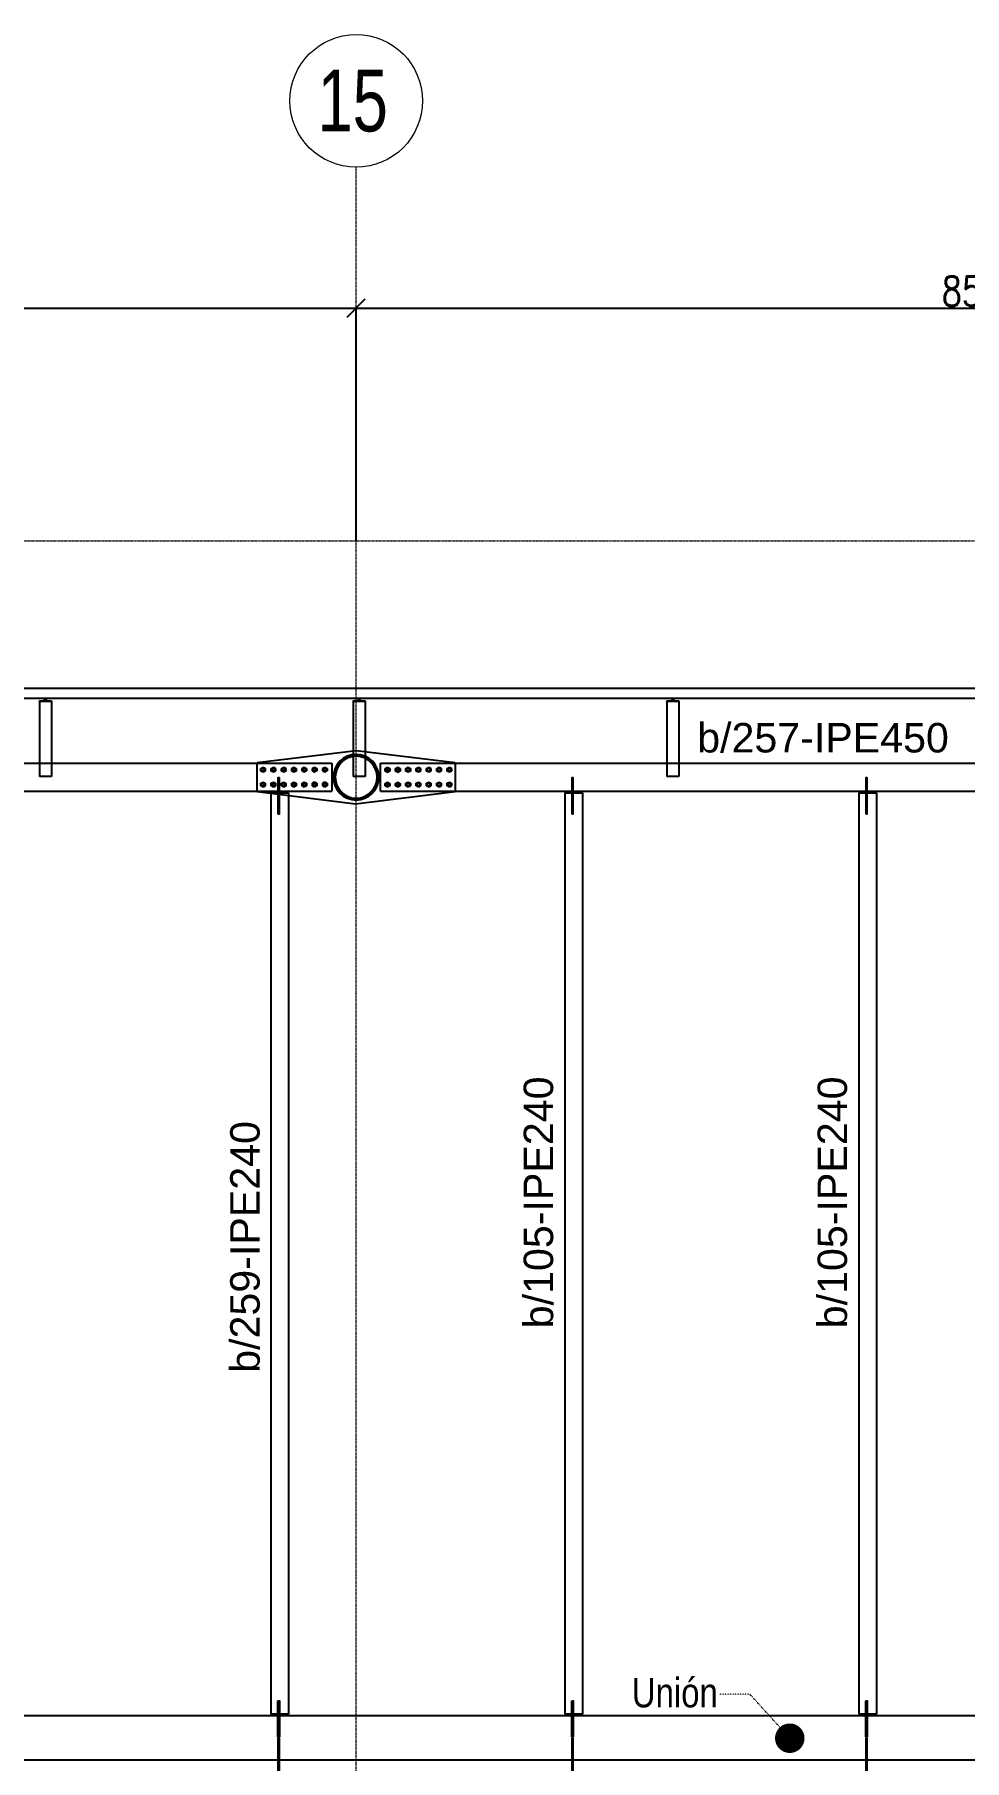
# Model space of a CAD drawing. Header units: millimetres. Extents: x -999 to 93225, y -17477 to 29086.
# Drawn here: x 78708 to 85022, y 17375 to 29086 of the extents above; entities that cross this region are included whole.
import ezdxf
from ezdxf.enums import TextEntityAlignment as Align

# ---------------------------------------------------------------- set-up
doc = ezdxf.new("R2010")
doc.units = ezdxf.units.MM
doc.header["$LTSCALE"] = 0.4
doc.linetypes.add('Dot', pattern=[0.714375, 0, -0.714375])
doc.linetypes.add('Grid Line', pattern=[3.33375, 1.905, -0.47625, 0.47625, -0.47625])
doc.layers.get('0').update_dxf_attribs({"color": 255})
for name, color, linetype, lineweight in [('0-3', 250, 'Continuous', 5), ('E_COLUMNAS-1', 1, 'Continuous', 25), ('E_COLUMNAS-3', 1, 'Continuous', 35), ('E_EJES', 8, 'Continuous', 9), ('E_EJES-1', 8, 'Grid Line', 9), ('E_TEXTO', 3, 'Continuous', 9), ('E_TEXTO-1', 3, 'Dot', 9), ('E_VIGAS-1', 254, 'Continuous', 25), ('E_VIGAS-2', 8, 'Continuous', 25), ('S-COLS-HDLN-1', 52, 'Continuous', 9)]:
    doc.layers.add(name, color=color, linetype=linetype, lineweight=lineweight)
doc.layers.add('COTAS', color=8, linetype='Continuous')
doc.layers.add('P_PLATINA', color=6, linetype='Continuous')
doc.styles.add('CNI_COTAS', font='romans.shx', dxfattribs={"width": 0.8})
doc.styles.add('CX', font='ARIALUNI.ttf', dxfattribs={"width": 0.8, "height": 300})
doc.styles.add('Swis721 LtCn BT', font='swisscl.ttf', dxfattribs={"height": 0.42})
doc.styles.add('VERDANA', font='arial.ttf')
doc.dimstyles.new('1.5', dxfattribs={"dimscale": 0, "dimtxt": 200, "dimasz": 120, "dimexe": 4, "dimexo": 4, "dimgap": 15, "dimtad": 1, "dimdec": 0, "dimzin": 4, "dimdsep": 46, "dimtxsty": 'CNI_COTAS', "dimblk": 'OBLIQUE', "dimcen": -0.09, "dimclrd": 256, "dimclrt": 3, "dimadec": 0, "dimazin": 0, "dimtfac": 1, "dimtdec": 0, "dimtmove": 2, "dimatfit": 0, "dimldrblk": 'OBLIQUE', "dimfxl": 0.05, "dimtolj": 1, "dimtzin": 0, "dimarcsym": 0})

# ---------------------------------------------------------------- blocks, each defined once
blk = doc.blocks.new('EST_SFM_VIGA-METALICA-SECCION-C - EST_SFM_VIGA-METALICA-UPN160-1505289-_10_00m_N_E_-NIVEL-3 DOC')
at = {"layer": 'E_VIGAS-1'}
for p, q in [((44.822, 0.018), (-44.831, 0.018)), ((-44.831, -0.047), (44.822, -0.047))]:
    blk.add_line(p, q, dxfattribs=at)
blk = doc.blocks.new('DCTIB_CNI_EST_MOD-1A-FAC_0001_rvt-2-_10_00m_N_E_-NIVEL-3 DOC')
at = {"layer": 'E_VIGAS-1'}
for p, q in [((-8.313, 165.076), (-8.313, 165.077)), ((-8.313, 165.077), (-8.285, 165.077)), ((-8.313, 165.076), (-8.231, 165.076)), ((-8.231, 165.076), (-8.313, 165.076)), ((-8.313, 165.076), (-8.313, 164.564)), ((-8.275, 165.082), (-8.275, 165.096)), ((-8.275, 165.077), (-8.275, 165.082)), ((-8.27, 165.096), (-8.27, 165.082)), ((-8.27, 165.082), (-8.27, 165.077)), ((-8.259, 165.077), (-8.231, 165.077)), ((-8.231, 165.077), (-8.231, 165.076)), ((-8.231, 165.076), (-8.231, 164.564)), ((-6.183, 165.076), (-6.183, 165.077)), ((-6.183, 165.077), (-6.155, 165.077)), ((-6.183, 165.076), (-6.101, 165.076)), ((-6.101, 165.076), (-6.183, 165.076)), ((-6.183, 165.076), (-6.183, 164.564)), ((-6.145, 165.082), (-6.145, 165.096)), ((-6.145, 165.077), (-6.145, 165.082)), ((-6.14, 165.096), (-6.14, 165.082)), ((-6.14, 165.082), (-6.14, 165.077)), ((-6.129, 165.077), (-6.101, 165.077)), ((-6.101, 165.077), (-6.101, 165.076)), ((-6.101, 165.076), (-6.101, 164.564)), ((-4.053, 165.076), (-4.053, 165.077)), ((-4.053, 165.077), (-4.025, 165.077)), ((-4.053, 165.076), (-3.971, 165.076)), ((-3.971, 165.076), (-4.053, 165.076)), ((-4.053, 165.076), (-4.053, 164.564)), ((-4.015, 165.082), (-4.015, 165.096)), ((-4.015, 165.077), (-4.015, 165.082)), ((-4.01, 165.096), (-4.01, 165.082)), ((-4.01, 165.082), (-4.01, 165.077)), ((-3.999, 165.077), (-3.971, 165.077)), ((-3.971, 165.077), (-3.971, 165.076)), ((-3.971, 165.076), (-3.971, 164.564)), ((-8.231, 164.564), (-8.313, 164.564)), ((-6.101, 164.564), (-6.183, 164.564)), ((-3.971, 164.564), (-4.053, 164.564))]:
    blk.add_line(p, q, dxfattribs=at)
for points, knots in [([(-8.285, 165.077), (-8.284, 165.077), (-8.283, 165.077), (-8.28, 165.077), (-8.278, 165.078), (-8.276, 165.078), (-8.275, 165.08), (-8.275, 165.081), (-8.275, 165.082)], [0, 0, 0, 0, 0.142857, 0.285714, 0.428571, 0.571429, 0.785714, 1, 1, 1, 1]), ([(-8.275, 165.082), (-8.275, 165.081), (-8.275, 165.08), (-8.277, 165.078), (-8.278, 165.078), (-8.28, 165.077), (-8.281, 165.077), (-8.282, 165.077), (-8.284, 165.077), (-8.285, 165.077)], [0, 0, 0, 0, 0.285714, 0.428571, 0.571429, 0.678571, 0.732143, 0.785714, 1, 1, 1, 1]), ([(-8.259, 165.077), (-8.26, 165.077), (-8.261, 165.077), (-8.264, 165.077), (-8.266, 165.078), (-8.268, 165.078), (-8.269, 165.08), (-8.27, 165.081), (-8.27, 165.082)], [0, 0, 0, 0, 0.142857, 0.285714, 0.428571, 0.571429, 0.785714, 1, 1, 1, 1]), ([(-8.27, 165.082), (-8.27, 165.081), (-8.269, 165.08), (-8.268, 165.078), (-8.266, 165.078), (-8.265, 165.077), (-8.264, 165.077), (-8.262, 165.077), (-8.26, 165.077), (-8.259, 165.077)], [0, 0, 0, 0, 0.285714, 0.428571, 0.571429, 0.678571, 0.732143, 0.785714, 1, 1, 1, 1]), ([(-6.155, 165.077), (-6.154, 165.077), (-6.153, 165.077), (-6.15, 165.077), (-6.148, 165.078), (-6.146, 165.078), (-6.145, 165.08), (-6.145, 165.081), (-6.145, 165.082)], [0, 0, 0, 0, 0.142857, 0.285714, 0.428571, 0.571429, 0.785714, 1, 1, 1, 1]), ([(-6.145, 165.082), (-6.145, 165.081), (-6.145, 165.08), (-6.147, 165.078), (-6.148, 165.078), (-6.15, 165.077), (-6.151, 165.077), (-6.152, 165.077), (-6.154, 165.077), (-6.155, 165.077)], [0, 0, 0, 0, 0.285714, 0.428571, 0.571429, 0.678571, 0.732143, 0.785714, 1, 1, 1, 1]), ([(-6.129, 165.077), (-6.13, 165.077), (-6.131, 165.077), (-6.134, 165.077), (-6.136, 165.078), (-6.138, 165.078), (-6.139, 165.08), (-6.14, 165.081), (-6.14, 165.082)], [0, 0, 0, 0, 0.142857, 0.285714, 0.428571, 0.571429, 0.785714, 1, 1, 1, 1]), ([(-6.14, 165.082), (-6.14, 165.081), (-6.139, 165.08), (-6.138, 165.078), (-6.136, 165.078), (-6.135, 165.077), (-6.134, 165.077), (-6.132, 165.077), (-6.13, 165.077), (-6.129, 165.077)], [0, 0, 0, 0, 0.285714, 0.428571, 0.571429, 0.678571, 0.732143, 0.785714, 1, 1, 1, 1]), ([(-4.025, 165.077), (-4.024, 165.077), (-4.023, 165.077), (-4.02, 165.077), (-4.018, 165.078), (-4.016, 165.078), (-4.015, 165.08), (-4.015, 165.081), (-4.015, 165.082)], [0, 0, 0, 0, 0.142857, 0.285714, 0.428571, 0.571429, 0.785714, 1, 1, 1, 1]), ([(-4.015, 165.082), (-4.015, 165.081), (-4.015, 165.08), (-4.017, 165.078), (-4.018, 165.078), (-4.02, 165.077), (-4.021, 165.077), (-4.022, 165.077), (-4.024, 165.077), (-4.025, 165.077)], [0, 0, 0, 0, 0.285714, 0.428571, 0.571429, 0.678571, 0.732143, 0.785714, 1, 1, 1, 1]), ([(-3.999, 165.077), (-4, 165.077), (-4.001, 165.077), (-4.004, 165.077), (-4.006, 165.078), (-4.008, 165.078), (-4.009, 165.08), (-4.01, 165.081), (-4.01, 165.082)], [0, 0, 0, 0, 0.142857, 0.285714, 0.428571, 0.571429, 0.785714, 1, 1, 1, 1]), ([(-4.01, 165.082), (-4.01, 165.081), (-4.009, 165.08), (-4.008, 165.078), (-4.006, 165.078), (-4.005, 165.077), (-4.004, 165.077), (-4.002, 165.077), (-4, 165.077), (-3.999, 165.077)], [0, 0, 0, 0, 0.285714, 0.428571, 0.571429, 0.678571, 0.732143, 0.785714, 1, 1, 1, 1])]:
    blk.add_open_spline(points, degree=3, knots=knots, dxfattribs=at)
blk.add_blockref('EST_SFM_VIGA-METALICA-SECCION-C - EST_SFM_VIGA-METALICA-UPN160-1505289-_10_00m_N_E_-NIVEL-3 DOC', (-41.042, 165.143), dxfattribs=at)
blk = doc.blocks.new('EST_SFM_VIGA-METALICA-SECCION-I - EST_SFM_VIGA-METALICA_IPE450-2792644-_10_00m_N_E_-NIVEL-3 DOC')
at = {"layer": 'E_VIGAS-2'}
for p, q in [((-4.0849, -0.095), (-4.0849, 0.095)), ((-4.0849, 0.095), (4.0341, 0.095)), ((4.0341, 0.095), (4.0341, -0.095)), ((-4.0849, -0.095), (4.0341, -0.095))]:
    blk.add_line(p, q, dxfattribs=at)
blk = doc.blocks.new('EST_SFM_VIGA-METALICA-SECCION-H - EST_SFM_VIGA-METALICA_HEA450-2791450-_10_00m_N_E_-NIVEL-3 DOC')
at = {"layer": 'E_VIGAS-2'}
for p, q in [((-4.634, -0.15), (-4.634, 0.15)), ((-4.634, 0.15), (4.634, 0.15)), ((4.634, 0.15), (4.634, -0.15)), ((-4.634, -0.15), (4.634, -0.15))]:
    blk.add_line(p, q, dxfattribs=at)
blk = doc.blocks.new('EST_SCM_COLUMNA-METALICA-SECCION-CIRCULAR - EST_SCM_COLUMNA-TUBULAR-CIRCULAR_PTEØ_12__e_10_3mm-V46-_10_00m_N_E_-NIVEL-3 DOC')
at = {"layer": 'S-COLS-HDLN-1'}
h = blk.add_hatch(dxfattribs=at)
h.set_pattern_fill('FP_15', color=256, style=0, pattern_type=2)
h.set_pattern_definition([(45, (-164.559, -6.162), (-0.15909903, 0.15909903), [])])
h.paths.add_polyline_path([(-0.152, 0), (-0.146, -0.043), (-0.128, -0.082), (-0.095, -0.118), (-0.059, -0.14), (-0.02, -0.151), (0.022, -0.151), (0.063, -0.139), (0.1, -0.115), (0.131, -0.077), (0.147, -0.04), (0.152, 0), (0.144, 0.047), (0.128, 0.082), (0.095, 0.118), (0.059, 0.14), (0.02, 0.151), (-0.022, 0.151), (-0.063, 0.139), (-0.1, 0.115), (-0.131, 0.077), (-0.147, 0.04), (-0.151, 0.008)])
h.paths.add_polyline_path([(-0.142, 0), (-0.135, 0.043), (-0.12, 0.077), (-0.093, 0.107), (-0.059, 0.129), (-0.015, 0.141), (0.022, 0.14), (0.063, 0.127), (0.095, 0.105), (0.12, 0.077), (0.136, 0.04), (0.142, 0), (0.136, -0.04), (0.12, -0.077), (0.093, -0.107), (0.059, -0.129), (0.015, -0.141), (-0.02, -0.141), (-0.063, -0.127), (-0.095, -0.105), (-0.12, -0.077), (-0.136, -0.04), (-0.141, -0.005)])
at = {"layer": 'E_COLUMNAS-1'}
for radius, start, end in [(0.152, 360, 180), (0.142, 0, 180), (0.152, 180, 360), (0.142, 180, 0)]:
    blk.add_arc((0, 0), radius, start, end, dxfattribs=at)
blk = doc.blocks.new('Grid - CNI_NOMBRE EJES-372759-_10_00m_N_E_-NIVEL-3 DOC')
at = {"layer": 'E_EJES'}
blk.add_circle((0, 0), 0.003, dxfattribs=at)
blk = doc.blocks.new('Bolt-72574620-1935 - 1471')
at = {"color": 253, "linetype": 'Continuous'}
for p, q in [((89421, 30135), (89436, 30144)), ((89421, 30118), (89421, 30135)), ((89436, 30109), (89421, 30118)), ((89436, 30144), (89451, 30135)), ((89451, 30118), (89436, 30109)), ((89451, 30135), (89451, 30118)), ((89491, 30135), (89506, 30144)), ((89491, 30118), (89491, 30135)), ((89506, 30109), (89491, 30118)), ((89506, 30144), (89521, 30135)), ((89521, 30118), (89506, 30109)), ((89521, 30135), (89521, 30118)), ((89561, 30136), (89576, 30144)), ((89561, 30118), (89561, 30136)), ((89576, 30110), (89561, 30118)), ((89576, 30144), (89591, 30136)), ((89591, 30118), (89576, 30110)), ((89591, 30136), (89591, 30118)), ((89631, 30136), (89646, 30144)), ((89631, 30118), (89631, 30136)), ((89646, 30110), (89631, 30118)), ((89646, 30144), (89661, 30136)), ((89661, 30118), (89646, 30110)), ((89661, 30136), (89661, 30118)), ((89701, 30136), (89716, 30144)), ((89701, 30118), (89701, 30136)), ((89716, 30110), (89701, 30118)), ((89716, 30144), (89731, 30136)), ((89731, 30118), (89716, 30110)), ((89731, 30136), (89731, 30118)), ((89771, 30136), (89786, 30144)), ((89771, 30118), (89771, 30136)), ((89786, 30110), (89771, 30118)), ((89786, 30144), (89801, 30136)), ((89801, 30118), (89786, 30110)), ((89801, 30136), (89801, 30118)), ((89841, 30136), (89856, 30144)), ((89841, 30118), (89841, 30136)), ((89856, 30110), (89841, 30118)), ((89856, 30144), (89871, 30136)), ((89871, 30118), (89856, 30110)), ((89871, 30136), (89871, 30118)), ((89421, 30035), (89436, 30044)), ((89421, 30018), (89421, 30035)), ((89436, 30009), (89421, 30018)), ((89436, 30044), (89451, 30035)), ((89451, 30018), (89436, 30009)), ((89451, 30035), (89451, 30018)), ((89491, 30035), (89506, 30044)), ((89491, 30018), (89491, 30035)), ((89506, 30009), (89491, 30018)), ((89506, 30044), (89521, 30035)), ((89521, 30018), (89506, 30009)), ((89521, 30035), (89521, 30018)), ((89561, 30036), (89576, 30044)), ((89561, 30018), (89561, 30036)), ((89576, 30010), (89561, 30018)), ((89576, 30044), (89591, 30036)), ((89591, 30018), (89576, 30010)), ((89591, 30036), (89591, 30018)), ((89631, 30036), (89646, 30044)), ((89631, 30018), (89631, 30036)), ((89646, 30010), (89631, 30018)), ((89646, 30044), (89661, 30036)), ((89661, 30018), (89646, 30010)), ((89661, 30036), (89661, 30018)), ((89701, 30036), (89716, 30044)), ((89701, 30018), (89701, 30036)), ((89716, 30010), (89701, 30018)), ((89716, 30044), (89731, 30036)), ((89731, 30018), (89716, 30010)), ((89731, 30036), (89731, 30018)), ((89771, 30036), (89786, 30044)), ((89771, 30018), (89771, 30036)), ((89786, 30010), (89771, 30018)), ((89786, 30044), (89801, 30036)), ((89801, 30018), (89786, 30010)), ((89801, 30036), (89801, 30018)), ((89841, 30036), (89856, 30044)), ((89841, 30018), (89841, 30036)), ((89856, 30010), (89841, 30018)), ((89856, 30044), (89871, 30036)), ((89871, 30018), (89856, 30010)), ((89871, 30036), (89871, 30018))]:
    blk.add_line(p, q, dxfattribs=at)
for centre, radius, start, end in [((89436, 30127), 11.5, 18.0268, 198.0268), ((89436, 30127), 11.5, 198.0268, 18.0268), ((89436, 30127), 10, 90.0268, 270.0268), ((89436, 30127), 10, 270.0268, 90.0268), ((89506, 30127), 11.5, 18.0268, 198.0268), ((89506, 30127), 11.5, 198.0268, 18.0268), ((89506, 30127), 10, 90.0268, 270.0268), ((89506, 30127), 10, 270.0268, 90.0268), ((89576, 30127), 11.5, 18.0268, 198.0268), ((89576, 30127), 11.5, 198.0268, 18.0268), ((89576, 30127), 10, 90.0268, 270.0268), ((89576, 30127), 10, 270.0268, 90.0268), ((89646, 30127), 11.5, 18.0268, 198.0268), ((89646, 30127), 11.5, 198.0268, 18.0268), ((89646, 30127), 10, 90.0268, 270.0268), ((89646, 30127), 10, 270.0268, 90.0268), ((89716, 30127), 11.5, 18.0268, 198.0268), ((89716, 30127), 11.5, 198.0268, 18.0268), ((89716, 30127), 10, 90.0268, 270.0268), ((89716, 30127), 10, 270.0268, 90.0268), ((89786, 30127), 11.5, 18.0268, 198.0268), ((89786, 30127), 11.5, 198.0268, 18.0268), ((89786, 30127), 10, 90.0268, 270.0268), ((89786, 30127), 10, 270.0268, 90.0268), ((89856, 30127), 11.5, 18.0268, 198.0268), ((89856, 30127), 11.5, 198.0268, 18.0268), ((89856, 30127), 10, 90.0268, 270.0268), ((89856, 30127), 10, 270.0268, 90.0268), ((89436, 30027), 11.5, 18.0268, 198.0268), ((89436, 30027), 11.5, 198.0268, 18.0268), ((89436, 30027), 10, 90.0268, 270.0268), ((89436, 30027), 10, 270.0268, 90.0268), ((89506, 30027), 11.5, 18.0268, 198.0268), ((89506, 30027), 11.5, 198.0268, 18.0268), ((89506, 30027), 10, 90.0268, 270.0268), ((89506, 30027), 10, 270.0268, 90.0268), ((89576, 30027), 11.5, 18.0268, 198.0268), ((89576, 30027), 11.5, 198.0268, 18.0268), ((89576, 30027), 10, 90.0268, 270.0268), ((89576, 30027), 10, 270.0268, 90.0268), ((89646, 30027), 11.5, 18.0268, 198.0268), ((89646, 30027), 11.5, 198.0268, 18.0268), ((89646, 30027), 10, 90.0268, 270.0268), ((89646, 30027), 10, 270.0268, 90.0268), ((89716, 30027), 11.5, 18.0268, 198.0268), ((89716, 30027), 11.5, 198.0268, 18.0268), ((89716, 30027), 10, 90.0268, 270.0268), ((89716, 30027), 10, 270.0268, 90.0268), ((89786, 30027), 11.5, 18.0268, 198.0268), ((89786, 30027), 11.5, 198.0268, 18.0268), ((89786, 30027), 10, 90.0268, 270.0268), ((89786, 30027), 10, 270.0268, 90.0268), ((89856, 30027), 11.5, 18.0268, 198.0268), ((89856, 30027), 11.5, 198.0268, 18.0268), ((89856, 30027), 10, 90.0268, 270.0268), ((89856, 30027), 10, 270.0268, 90.0268)]:
    blk.add_arc(centre, radius, start, end, dxfattribs=at)
blk = doc.blocks.new('Part-72574620-1930 - 1471')
at = {"color": 253, "linetype": 'Continuous'}
for p, q in [((88551, 30177), (89223, 30259)), ((89223, 30259), (89896, 30177)), ((88551, 29977), (88551, 30177)), ((89896, 30177), (89896, 29977)), ((89219, 29894), (88551, 29977)), ((89896, 29977), (89219, 29894))]:
    blk.add_line(p, q, dxfattribs=at)
for start, end in [(78.75, 258.75), (258.75, 78.75)]:
    blk.add_arc((89223, 30077), 155, start, end, dxfattribs=at)
blk = doc.blocks.new('Bolt-72574620-1934 - 1471')
at = {"color": 253, "linetype": 'Continuous'}
for p, q in [((88576, 30136), (88591, 30144)), ((88576, 30118), (88576, 30136)), ((88591, 30110), (88576, 30118)), ((88591, 30144), (88606, 30136)), ((88606, 30118), (88591, 30110)), ((88606, 30136), (88606, 30118)), ((88646, 30136), (88661, 30144)), ((88646, 30118), (88646, 30136)), ((88661, 30110), (88646, 30118)), ((88661, 30144), (88676, 30136)), ((88676, 30118), (88661, 30110)), ((88676, 30136), (88676, 30118)), ((88716, 30136), (88731, 30144)), ((88716, 30118), (88716, 30136)), ((88731, 30110), (88716, 30118)), ((88731, 30144), (88746, 30136)), ((88746, 30118), (88731, 30110)), ((88746, 30136), (88746, 30118)), ((88786, 30136), (88801, 30144)), ((88786, 30118), (88786, 30136)), ((88801, 30110), (88786, 30118)), ((88801, 30144), (88816, 30136)), ((88816, 30118), (88801, 30110)), ((88816, 30136), (88816, 30118)), ((88856, 30136), (88871, 30144)), ((88856, 30119), (88856, 30136)), ((88871, 30110), (88856, 30119)), ((88871, 30144), (88886, 30136)), ((88886, 30119), (88871, 30110)), ((88886, 30136), (88886, 30119)), ((88926, 30136), (88941, 30145)), ((88926, 30119), (88926, 30136)), ((88941, 30110), (88926, 30119)), ((88941, 30145), (88956, 30136)), ((88956, 30119), (88941, 30110)), ((88956, 30136), (88956, 30119)), ((88996, 30136), (89011, 30145)), ((88996, 30119), (88996, 30136)), ((89011, 30110), (88996, 30119)), ((89011, 30145), (89026, 30136)), ((89026, 30119), (89011, 30110)), ((89026, 30136), (89026, 30119)), ((88576, 30036), (88591, 30044)), ((88576, 30018), (88576, 30036)), ((88591, 30010), (88576, 30018)), ((88591, 30044), (88606, 30036)), ((88606, 30018), (88591, 30010)), ((88606, 30036), (88606, 30018)), ((88646, 30036), (88661, 30044)), ((88646, 30018), (88646, 30036)), ((88661, 30010), (88646, 30018)), ((88661, 30044), (88676, 30036)), ((88676, 30018), (88661, 30010)), ((88676, 30036), (88676, 30018)), ((88716, 30036), (88731, 30044)), ((88716, 30018), (88716, 30036)), ((88731, 30010), (88716, 30018)), ((88731, 30044), (88746, 30036)), ((88746, 30018), (88731, 30010)), ((88746, 30036), (88746, 30018)), ((88786, 30036), (88801, 30044)), ((88786, 30018), (88786, 30036)), ((88801, 30010), (88786, 30018)), ((88801, 30044), (88816, 30036)), ((88816, 30018), (88801, 30010)), ((88816, 30036), (88816, 30018)), ((88856, 30036), (88871, 30044)), ((88856, 30019), (88856, 30036)), ((88871, 30010), (88856, 30019)), ((88871, 30044), (88886, 30036)), ((88886, 30019), (88871, 30010)), ((88886, 30036), (88886, 30019)), ((88926, 30036), (88941, 30045)), ((88926, 30019), (88926, 30036)), ((88941, 30010), (88926, 30019)), ((88941, 30045), (88956, 30036)), ((88956, 30019), (88941, 30010)), ((88956, 30036), (88956, 30019)), ((88996, 30036), (89011, 30045)), ((88996, 30019), (88996, 30036)), ((89011, 30010), (88996, 30019)), ((89011, 30045), (89026, 30036)), ((89026, 30019), (89011, 30010)), ((89026, 30036), (89026, 30019))]:
    blk.add_line(p, q, dxfattribs=at)
for centre, radius, start, end in [((88591, 30127), 11.5, 18.0268, 198.0268), ((88591, 30127), 11.5, 198.0268, 18.0268), ((88591, 30127), 10, 90.0268, 270.0268), ((88591, 30127), 10, 270.0268, 90.0268), ((88661, 30127), 11.5, 18.0268, 198.0268), ((88661, 30127), 11.5, 198.0268, 18.0268), ((88661, 30127), 10, 90.0268, 270.0268), ((88661, 30127), 10, 270.0268, 90.0268), ((88731, 30127), 11.5, 18.0268, 198.0268), ((88731, 30127), 11.5, 198.0268, 18.0268), ((88731, 30127), 10, 90.0268, 270.0268), ((88731, 30127), 10, 270.0268, 90.0268), ((88801, 30127), 11.5, 18.0268, 198.0268), ((88801, 30127), 11.5, 198.0268, 18.0268), ((88801, 30127), 10, 90.0268, 270.0268), ((88801, 30127), 10, 270.0268, 90.0268), ((88871, 30127), 11.5, 18.0268, 198.0268), ((88871, 30127), 11.5, 198.0268, 18.0268), ((88871, 30127), 10, 90.0268, 270.0268), ((88871, 30127), 10, 270.0268, 90.0268), ((88941, 30127), 11.5, 18.0268, 198.0268), ((88941, 30127), 11.5, 198.0268, 18.0268), ((88941, 30127), 10, 90.0268, 270.0268), ((88941, 30127), 10, 270.0268, 90.0268), ((89011, 30127), 11.5, 18.0268, 198.0268), ((89011, 30127), 11.5, 198.0268, 18.0268), ((89011, 30127), 10, 90.0268, 270.0268), ((89011, 30127), 10, 270.0268, 90.0268), ((88591, 30027), 11.5, 18.0268, 198.0268), ((88591, 30027), 11.5, 198.0268, 18.0268), ((88591, 30027), 10, 90.0268, 270.0268), ((88591, 30027), 10, 270.0268, 90.0268), ((88661, 30027), 11.5, 18.0268, 198.0268), ((88661, 30027), 11.5, 198.0268, 18.0268), ((88661, 30027), 10, 90.0268, 270.0268), ((88661, 30027), 10, 270.0268, 90.0268), ((88731, 30027), 11.5, 18.0268, 198.0268), ((88731, 30027), 11.5, 198.0268, 18.0268), ((88731, 30027), 10, 90.0268, 270.0268), ((88731, 30027), 10, 270.0268, 90.0268), ((88801, 30027), 11.5, 18.0268, 198.0268), ((88801, 30027), 11.5, 198.0268, 18.0268), ((88801, 30027), 10, 90.0268, 270.0268), ((88801, 30027), 10, 270.0268, 90.0268), ((88871, 30027), 11.5, 18.0268, 198.0268), ((88871, 30027), 11.5, 198.0268, 18.0268), ((88871, 30027), 10, 90.0268, 270.0268), ((88871, 30027), 10, 270.0268, 90.0268), ((88941, 30027), 11.5, 18.0268, 198.0268), ((88941, 30027), 11.5, 198.0268, 18.0268), ((88941, 30027), 10, 90.0268, 270.0268), ((88941, 30027), 10, 270.0268, 90.0268), ((89011, 30027), 11.5, 18.0268, 198.0268), ((89011, 30027), 11.5, 198.0268, 18.0268), ((89011, 30027), 10, 90.0268, 270.0268), ((89011, 30027), 10, 270.0268, 90.0268)]:
    blk.add_arc(centre, radius, start, end, dxfattribs=at)
blk = doc.blocks.new('_Oblique')
at = {"color": 0, "linetype": 'ByBlock', "lineweight": -2}
blk.add_line((-0.5, -0.5), (0.5, 0.5), dxfattribs=at)
blk = doc.blocks.new('*D849')
at = {"layer": 'COTAS', "color": 0, "lineweight": -2, "transparency": 16777216}
for p, q in [((72392, 25654), (72392, 27233)), ((80892, 25654), (80892, 27233))]:
    blk.add_line(p, q, dxfattribs=at)
at = {"layer": 'COTAS', "lineweight": -2, "transparency": 16777216}
blk.add_line((72392, 27229), (80892, 27229), dxfattribs=at)
at = {"layer": 'Defpoints', "color": 0, "transparency": 16777216}
for p in [(80892, 27229), (72392, 25650), (80892, 25650)]:
    blk.add_point(p, dxfattribs=at)
at = {"layer": 'COTAS', "lineweight": -2, "transparency": 16777216, "xscale": 120, "yscale": 120, "zscale": 120, "rotation": 180}
blk.add_blockref('_Oblique', (72392, 27229), dxfattribs=at)
at = {"layer": 'COTAS', "lineweight": -2, "transparency": 16777216, "xscale": 120, "yscale": 120, "zscale": 120}
blk.add_blockref('_Oblique', (80892, 27229), dxfattribs=at)
at = {"layer": 'COTAS', "color": 3, "transparency": 16777216, "insert": (76642, 27344), "char_height": 200, "attachment_point": 5, "style": 'CNI_COTAS'}
blk.add_mtext('\\A1;8500', dxfattribs=at)
blk = doc.blocks.new('*D850')
at = {"layer": 'COTAS', "color": 0, "lineweight": -2, "transparency": 16777216}
for p, q in [((80892, 25654), (80892, 27233)), ((89392, 25610), (89392, 27233))]:
    blk.add_line(p, q, dxfattribs=at)
at = {"layer": 'COTAS', "lineweight": -2, "transparency": 16777216}
blk.add_line((80892, 27229), (89392, 27229), dxfattribs=at)
at = {"layer": 'Defpoints', "color": 0, "transparency": 16777216}
for p in [(89392, 27229), (80892, 25650), (89392, 25606)]:
    blk.add_point(p, dxfattribs=at)
at = {"layer": 'COTAS', "lineweight": -2, "transparency": 16777216, "xscale": 120, "yscale": 120, "zscale": 120, "rotation": 180}
blk.add_blockref('_Oblique', (80892, 27229), dxfattribs=at)
at = {"layer": 'COTAS', "lineweight": -2, "transparency": 16777216, "xscale": 120, "yscale": 120, "zscale": 120}
blk.add_blockref('_Oblique', (89392, 27229), dxfattribs=at)
at = {"layer": 'COTAS', "color": 3, "transparency": 16777216, "insert": (85142, 27344), "char_height": 200, "attachment_point": 5, "style": 'CNI_COTAS'}
blk.add_mtext('\\A1;8500', dxfattribs=at)

msp = doc.modelspace()

# ---------------------------------------------------------------- linework, layer by layer
at = {"layer": 'E_EJES-1'}
for p, q in [((80892.5, -2529.9), (80892.5, 28185.7)), ((-99.3, 25649.6), (92325, 25649.6))]:
    msp.add_line(p, q, dxfattribs=at)
at = {"layer": 'E_TEXTO-1', "color": 4}
msp.add_lwpolyline([(83836.2, 17525.8), (83565.6, 17823.8), (83355.8, 17823.8)], dxfattribs=at)
at = {"layer": 'E_TEXTO-1', "color": 4, "const_width": 100}
msp.add_lwpolyline([(83786.1, 17525.8, 1), (83886.1, 17525.8, 1)], format="xyb", close=True, dxfattribs=at)
at = {"layer": 'E_VIGAS-2'}
for p, q in [((72537.5, 24141.5), (80727.4, 24141.5)), ((80727.4, 24141.5), (80727.4, 23951.5)), ((72537.5, 23951.5), (80727.4, 23951.5)), ((80314, 23941.5), (80434, 23941.5)), ((80314, 23941.5), (80314, 17689.8)), ((80434, 23941.5), (80434, 17689.8)), ((82309.4, 23941.5), (82429.4, 23941.5)), ((82309.4, 23941.5), (82309.4, 17689.8)), ((82429.4, 23941.5), (82429.4, 17689.8)), ((84304.8, 23941.5), (84424.8, 23941.5)), ((84304.8, 23941.5), (84304.8, 17689.8)), ((84424.8, 23941.5), (84424.8, 17689.8)), ((80434, 17689.8), (80314, 17689.8)), ((82429.4, 17689.8), (82309.4, 17689.8)), ((84424.8, 17689.8), (84304.8, 17689.8))]:
    msp.add_line(p, q, dxfattribs=at)
at = {"layer": 'P_PLATINA'}
for points in [[(80360.9, 23797.8), (80370.9, 23797.8), (80370.9, 24041.8), (80360.9, 24041.8)], [(82356.3, 23797.8), (82366.3, 23797.8), (82366.3, 24041.8), (82356.3, 24041.8)], [(84351.7, 23797.8), (84361.7, 23797.8), (84361.7, 24041.8), (84351.7, 24041.8)], [(80360.9, 17779.6), (80370.9, 17779.6), (80370.9, 17535.6), (80360.9, 17535.6)], [(82356.3, 17779.6), (82366.3, 17779.6), (82366.3, 17535.6), (82356.3, 17535.6)], [(84351.7, 17779.6), (84361.7, 17779.6), (84361.7, 17535.6), (84351.7, 17535.6)], [(80360.9, 17280.1), (80370.9, 17280.1), (80370.9, 17524.1), (80360.9, 17524.1)], [(82356.3, 17280.1), (82366.3, 17280.1), (82366.3, 17524.1), (82356.3, 17524.1)], [(84351.7, 17280.1), (84361.7, 17280.1), (84361.7, 17524.1), (84351.7, 17524.1)]]:
    msp.add_lwpolyline(points, close=True, dxfattribs=at)

# ---------------------------------------------------------------- block references
for name in ['Part-72574620-1930 - 1471', 'Bolt-72574620-1934 - 1471', 'Bolt-72574620-1935 - 1471']:
    msp.add_blockref(name, (-8330.9, -6030.4))
at = {"layer": '0-3', "lineweight": 0, "xscale": 1000.000000003685, "yscale": 1000.000000003685, "zscale": 1000.000000003685}
msp.add_blockref('DCTIB_CNI_EST_MOD-1A-FAC_0001_rvt-2-_10_00m_N_E_-NIVEL-3 DOC', (87054.6, -140512.8), dxfattribs=at)
at = {"layer": 'E_COLUMNAS-3', "rotation": 89.9999999999999}
for xscale, yscale, zscale in [(1000.000000003685, 1000.000000003685, 1000.000000003685), (999.9999999999967, 999.9999999999967, 999.9999999999967)]:
    msp.add_blockref('EST_SCM_COLUMNA-METALICA-SECCION-CIRCULAR - EST_SCM_COLUMNA-TUBULAR-CIRCULAR_PTEØ_12__e_10_3mm-V46-_10_00m_N_E_-NIVEL-3 DOC', (80892.5, 24046.6), dxfattribs=dict(at, xscale=xscale, yscale=yscale, zscale=zscale))
at = {"layer": 'E_EJES', "xscale": 150000.0000005526, "yscale": 150000.0000005526, "zscale": 150000.0000005526}
msp.add_blockref('Grid - CNI_NOMBRE EJES-372759-_10_00m_N_E_-NIVEL-3 DOC', (80892.5, 28635.7), dxfattribs=at)
at = {"layer": 'E_VIGAS-2', "xscale": 1000.000000003685, "yscale": 1000.000000003685, "zscale": 1000.000000003685}
for name, p in [('EST_SFM_VIGA-METALICA-SECCION-I - EST_SFM_VIGA-METALICA_IPE450-2792644-_10_00m_N_E_-NIVEL-3 DOC', (85142.5, 24046.5)), ('EST_SFM_VIGA-METALICA-SECCION-H - EST_SFM_VIGA-METALICA_HEA450-2791450-_10_00m_N_E_-NIVEL-3 DOC', (82542.5, 17529.8))]:
    msp.add_blockref(name, p, dxfattribs=at)

# ---------------------------------------------------------------- texts
at = {"layer": 'E_EJES', "insert": (80629, 28848.3), "char_height": 420, "width": 625.316, "attachment_point": 1, "style": 'Swis721 LtCn BT'}
msp.add_mtext('15', dxfattribs=at)
at = {"layer": 'E_TEXTO', "style": 'VERDANA'}
msp.add_text('b/257-IPE450', height=200, dxfattribs=at).set_placement((84061.8, 24214.4), align=Align.CENTER)
for s, p in [('b/105-IPE240', (82229.5, 21161.6)), ('b/105-IPE240', (84224.9, 21161.6)), ('b/259-IPE240', (80236.9, 20859.2))]:
    msp.add_text(s, height=200, rotation=90, dxfattribs=at).set_placement(p, align=Align.CENTER)
at = {"layer": 'E_TEXTO-1', "color": 4, "style": 'CX', "width": 0.8}
msp.add_text('Unión', height=200, dxfattribs=at).set_placement((82763.8, 17735))

# ---------------------------------------------------------------- dimensions: what is measured, and where the dimension line sits
at = {"layer": 'COTAS'}
for base, p1, p2, picture, middle in [((80892.5, 27229.2), (72392.5, 25649.6), (80892.5, 25649.8), '*D849', (76642.5, 27344.2)), ((89392.5, 27229.2), (80892.5, 25649.8), (89392.5, 25605.6), '*D850', (85142.5, 27344.2))]:
    dim = msp.add_linear_dim(base=base, p1=p1, p2=p2, dimstyle='1.5', override={"dimscale": 1}, dxfattribs=at)
    dim.commit()
    dim.dimension.update_dxf_attribs({"geometry": picture, "text_midpoint": middle})

doc.saveas('drawing.dxf')
